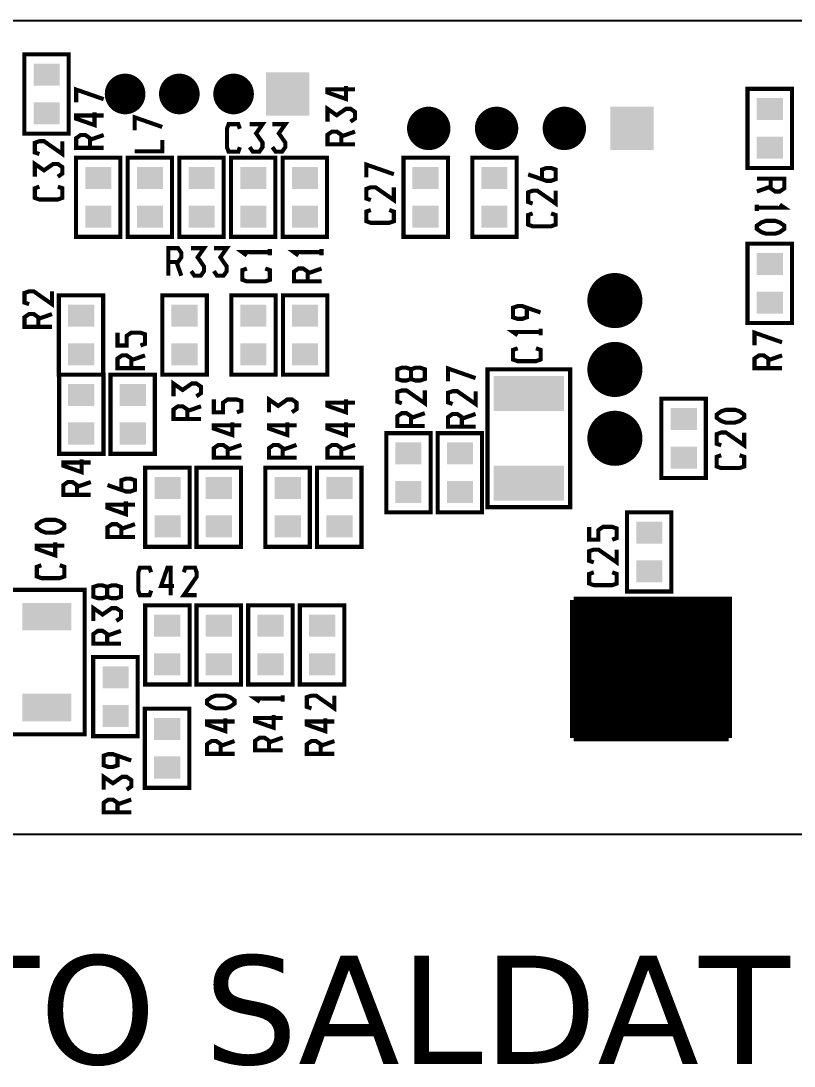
# Model space of a CAD drawing. Extents: x -18 to 89, y -48 to 32.
# Drawn here: x 23.97 to 52.49, y -48.16 to -9.61 of the extents above; entities that cross this region are included whole.
import ezdxf

# ---------------------------------------------------------------- set-up
doc = ezdxf.new("R2010")
doc.units = 0
doc.header["$MEASUREMENT"] = 0
doc.layers.get('0').update_dxf_attribs({"linetype": 'CONTINUOUS'})
for name, color, linetype in [('22-315-0_DRD', 7, 'CONTINUOUS'), ('22-315-0_SMB', 9, 'CONTINUOUS'), ('22-315-0_SSB', 1, 'CONTINUOUS')]:
    doc.layers.add(name, color=color, linetype=linetype)
doc.styles.get("Standard").update_dxf_attribs({"font": 'verdana.ttf', "height": 4})

# ---------------------------------------------------------------- blocks, each defined once
blk = doc.blocks.new('RECTANGLE_8')
blk.add_solid([(0.4826, 0.4064), (0.4826, -0.4064), (-0.4826, 0.4064), (-0.4826, -0.4064)])
blk = doc.blocks.new('ROUND_19')
at = {"const_width": 0.7493}
blk.add_lwpolyline([(-0.37465, 0, 1), (0.37465, 0, 1)], format="xyb", close=True, dxfattribs=at)
blk = doc.blocks.new('SQUARE_20')
blk.add_solid([(0.8001, 0.8001), (0.8001, -0.8001), (-0.8001, 0.8001), (-0.8001, -0.8001)])
blk = doc.blocks.new('ROUND_26')
at = {"const_width": 0.8001}
blk.add_lwpolyline([(-0.40005, 0, 1), (0.40005, 0, 1)], format="xyb", close=True, dxfattribs=at)
blk = doc.blocks.new('RECTANGLE_33')
blk.add_solid([(0.9017, 0.508), (0.9017, -0.508), (-0.9017, 0.508), (-0.9017, -0.508)])
blk = doc.blocks.new('ROUND_43')
at = {"const_width": 1.016}
blk.add_lwpolyline([(-0.508, 0, 1), (0.508, 0, 1)], format="xyb", close=True, dxfattribs=at)
blk = doc.blocks.new('RECTANGLE_64')
blk.add_solid([(1.30048, 0.6477), (1.30048, -0.6477), (-1.30048, 0.6477), (-1.30048, -0.6477)])

msp = doc.modelspace()

# ---------------------------------------------------------------- linework, layer by layer
at = {"layer": '22-315-0_DRD'}
for p, q in [((89.076, -9.612), (-17.924, -9.612)), ((-17.924, -39.611), (82.076, -39.611))]:
    msp.add_line(p, q, dxfattribs=at)
at = {"layer": '22-315-0_SMB', "const_width": 0.254}
for points in [[(44.357, -30.975), (44.357, -36.055)], [(44.357, -30.975), (50.072, -30.975), (50.072, -36.055)], [(44.357, -31.153), (50.072, -31.153)], [(44.484, -30.975), (44.484, -36.055)], [(44.713, -30.975), (44.713, -36.055)], [(44.941, -30.975), (44.941, -36.055)], [(45.17, -30.975), (45.17, -36.055)], [(45.399, -30.975), (45.399, -36.055)], [(45.627, -30.975), (45.627, -36.055)], [(45.856, -30.975), (45.856, -36.055)], [(46.084, -30.975), (46.084, -36.055)], [(46.313, -30.975), (46.313, -36.055)], [(46.542, -30.975), (46.542, -36.055)], [(46.77, -30.975), (46.77, -36.055)], [(46.999, -30.975), (46.999, -36.055)], [(47.227, -30.975), (47.227, -36.055)], [(47.456, -30.975), (47.456, -36.055)], [(47.685, -30.975), (47.685, -36.055)], [(47.913, -30.975), (47.913, -36.055)], [(48.142, -30.975), (48.142, -36.055)], [(48.37, -30.975), (48.37, -36.055)], [(48.599, -30.975), (48.599, -36.055)], [(48.828, -30.975), (48.828, -36.055)], [(49.056, -30.975), (49.056, -36.055)], [(49.285, -30.975), (49.285, -36.055)], [(49.513, -30.975), (49.513, -36.055)], [(49.742, -30.975), (49.742, -36.055)], [(49.971, -30.975), (49.971, -36.055)], [(44.357, -31.382), (50.072, -31.382)], [(44.357, -31.61), (50.072, -31.61)], [(44.357, -31.839), (50.072, -31.839)], [(44.357, -32.068), (50.072, -32.068)], [(44.357, -32.296), (50.072, -32.296)], [(44.357, -32.525), (50.072, -32.525)], [(44.357, -32.753), (50.072, -32.753)], [(44.357, -32.982), (50.072, -32.982)], [(44.357, -33.211), (50.072, -33.211)], [(44.357, -33.439), (50.072, -33.439)], [(44.357, -33.668), (50.072, -33.668)], [(44.357, -33.896), (50.072, -33.896)], [(44.357, -34.125), (50.072, -34.125)], [(44.357, -34.354), (50.072, -34.354)], [(44.357, -34.582), (50.072, -34.582)], [(44.357, -34.811), (50.072, -34.811)], [(44.357, -35.039), (50.072, -35.039)], [(44.357, -35.268), (50.072, -35.268)], [(44.357, -35.497), (50.072, -35.497)], [(44.357, -35.725), (50.072, -35.725)], [(44.357, -35.954), (50.072, -35.954)], [(44.357, -36.055), (50.072, -36.055)]]:
    msp.add_lwpolyline(points, dxfattribs=at)
at = {"layer": '22-315-0_SSB', "const_width": 0.152}
for points in [[(24.101, -10.846), (24.101, -13.767), (25.739, -13.767), (25.739, -10.846), (24.101, -10.846)], [(35.96, -12.017), (35.96, -12.489), (35.282, -12.253), (35.282, -12.134), (36.298, -12.134)], [(27.027, -12.499), (26.011, -12.144), (26.011, -12.616)], [(50.771, -12.116), (50.771, -15.037), (52.409, -15.037), (52.409, -12.116), (50.771, -12.116)], [(36.13, -13.328), (36.298, -13.211), (36.298, -12.972), (36.13, -12.855), (35.96, -12.855), (35.622, -13.091), (35.282, -12.855), (35.282, -13.328)], [(26.689, -12.982), (26.689, -13.455), (26.011, -13.218), (26.011, -13.099), (27.027, -13.099)], [(29.186, -13.523), (28.17, -13.168), (28.17, -13.642)], [(32.048, -14.267), (31.99, -14.438), (31.634, -14.438), (31.573, -14.267), (31.573, -13.592), (31.634, -13.422), (31.99, -13.422), (32.048, -13.592)], [(32.411, -14.267), (32.531, -14.438), (32.767, -14.438), (32.886, -14.267), (32.886, -14.1), (32.65, -13.759), (32.886, -13.422), (32.411, -13.422)], [(33.25, -14.267), (33.369, -14.438), (33.605, -14.438), (33.725, -14.267), (33.725, -14.1), (33.488, -13.759), (33.725, -13.422), (33.25, -13.422)], [(26.519, -14.293), (26.519, -13.937), (26.351, -13.82), (26.181, -13.82), (26.011, -13.937), (26.011, -14.293), (27.027, -14.293)], [(26.519, -13.998), (27.027, -13.82)], [(35.79, -14.166), (35.79, -13.81), (35.622, -13.693), (35.452, -13.693), (35.282, -13.81), (35.282, -14.166), (36.298, -14.166)], [(35.79, -13.871), (36.298, -13.693)], [(25.503, -14.049), (25.503, -14.521), (24.827, -14.049), (24.657, -14.049), (24.487, -14.107), (24.487, -14.463), (24.657, -14.521)], [(29.186, -14.006), (29.186, -14.42), (28.17, -14.42)], [(26.006, -14.656), (26.006, -17.577), (27.644, -17.577), (27.644, -14.656), (26.006, -14.656)], [(27.911, -14.656), (27.911, -17.577), (29.549, -17.577), (29.549, -14.656), (27.911, -14.656)], [(29.816, -14.656), (29.816, -17.577), (31.454, -17.577), (31.454, -14.656), (29.816, -14.656)], [(31.721, -14.656), (31.721, -17.577), (33.359, -17.577), (33.359, -14.656), (31.721, -14.656)], [(33.626, -14.656), (33.626, -17.577), (35.264, -17.577), (35.264, -14.656), (33.626, -14.656)], [(39.722, -17.577), (39.722, -14.656), (38.083, -14.656), (38.083, -17.577), (39.722, -17.577)], [(42.262, -17.577), (42.262, -14.656), (40.623, -14.656), (40.623, -17.577), (42.262, -17.577)], [(25.335, -15.36), (25.503, -15.243), (25.503, -15.004), (25.335, -14.887), (25.165, -14.887), (24.827, -15.123), (24.487, -14.887), (24.487, -15.36)], [(37.728, -15.266), (36.712, -14.91), (36.712, -15.382)], [(43.189, -15.451), (43.189, -15.095), (43.356, -15.037), (43.527, -15.037), (43.697, -15.095), (43.697, -15.451), (43.527, -15.509), (43.356, -15.509), (42.681, -15.273)], [(51.624, -15.428), (51.624, -15.784), (51.792, -15.903), (51.962, -15.903), (52.132, -15.784), (52.132, -15.428), (51.116, -15.428)], [(25.335, -15.725), (25.503, -15.784), (25.503, -16.139), (25.335, -16.198), (24.657, -16.198), (24.487, -16.139), (24.487, -15.784), (24.657, -15.725)], [(37.728, -15.748), (37.728, -16.221), (37.05, -15.748), (36.879, -15.748), (36.712, -15.807), (36.712, -16.162), (36.879, -16.221)], [(43.697, -15.875), (43.697, -16.348), (43.019, -15.875), (42.848, -15.875), (42.681, -15.934), (42.681, -16.289), (42.848, -16.348)], [(51.624, -15.725), (51.116, -15.903)], [(37.558, -16.586), (37.728, -16.645), (37.728, -17), (37.558, -17.059), (36.879, -17.059), (36.712, -17), (36.712, -16.645), (36.879, -16.586)], [(51.116, -16.622), (51.116, -16.386)], [(51.116, -16.503), (52.132, -16.503), (51.962, -16.386)], [(43.527, -16.713), (43.697, -16.772), (43.697, -17.127), (43.527, -17.186), (42.848, -17.186), (42.681, -17.127), (42.681, -16.772), (42.848, -16.713)], [(51.116, -17.163), (51.284, -17.046), (51.454, -16.985), (51.792, -16.985), (51.962, -17.046), (52.132, -17.163), (52.132, -17.282), (51.962, -17.402), (51.792, -17.46), (51.454, -17.46), (51.284, -17.402), (51.116, -17.282), (51.116, -17.163)], [(29.414, -18.502), (29.77, -18.502), (29.889, -18.331), (29.889, -18.164), (29.77, -17.994), (29.414, -17.994), (29.414, -19.01)], [(30.252, -18.839), (30.372, -19.01), (30.608, -19.01), (30.727, -18.839), (30.727, -18.672), (30.491, -18.331), (30.727, -17.994), (30.252, -17.994)], [(31.091, -18.839), (31.21, -19.01), (31.446, -19.01), (31.566, -18.839), (31.566, -18.672), (31.329, -18.331), (31.566, -17.994), (31.091, -17.994)], [(33.156, -18.143), (32.14, -18.143), (32.307, -18.263)], [(33.156, -18.024), (33.156, -18.263)], [(35.061, -18.143), (34.045, -18.143), (34.212, -18.263)], [(35.061, -18.024), (35.061, -18.263)], [(50.771, -17.831), (50.771, -20.752), (52.409, -20.752), (52.409, -17.831), (50.771, -17.831)], [(29.711, -18.502), (29.889, -19.01)], [(32.986, -18.745), (33.156, -18.804), (33.156, -19.159), (32.986, -19.218), (32.307, -19.218), (32.14, -19.159), (32.14, -18.804), (32.307, -18.745)], [(34.553, -19.218), (34.553, -18.862), (34.383, -18.745), (34.212, -18.745), (34.045, -18.862), (34.045, -19.218), (35.061, -19.218)], [(34.553, -18.923), (35.061, -18.745)], [(25.122, -19.586), (25.122, -20.059), (24.446, -19.586), (24.276, -19.586), (24.106, -19.645), (24.106, -20), (24.276, -20.059)], [(25.371, -19.736), (25.371, -22.657), (27.009, -22.657), (27.009, -19.736), (25.371, -19.736)], [(30.832, -22.657), (30.832, -19.736), (29.193, -19.736), (29.193, -22.657), (30.832, -22.657)], [(33.372, -22.657), (33.372, -19.736), (31.733, -19.736), (31.733, -22.657), (33.372, -22.657)], [(35.277, -22.657), (35.277, -19.736), (33.638, -19.736), (33.638, -22.657), (35.277, -22.657)], [(24.614, -20.897), (24.614, -20.541), (24.446, -20.424), (24.276, -20.424), (24.106, -20.541), (24.106, -20.897), (25.122, -20.897)], [(24.614, -20.602), (25.122, -20.424)], [(42.632, -20.188), (42.632, -20.544), (42.462, -20.602), (42.295, -20.602), (42.124, -20.544), (42.124, -20.188), (42.295, -20.13), (42.462, -20.13), (43.14, -20.366)], [(28.383, -21.583), (28.551, -21.524), (28.551, -21.169), (28.383, -21.11), (28.043, -21.11), (27.875, -21.227), (27.875, -21.583), (27.535, -21.583), (27.535, -21.11)], [(43.14, -21.085), (42.124, -21.085), (42.295, -21.204)], [(43.14, -20.968), (43.14, -21.204)], [(52.046, -21.466), (51.03, -21.11), (51.03, -21.583)], [(28.043, -22.421), (28.043, -22.065), (27.875, -21.948), (27.705, -21.948), (27.535, -22.065), (27.535, -22.421), (28.551, -22.421)], [(28.043, -22.126), (28.551, -21.948)], [(42.97, -21.687), (43.14, -21.745), (43.14, -22.101), (42.97, -22.162), (42.295, -22.162), (42.124, -22.101), (42.124, -21.745), (42.295, -21.687)], [(51.538, -22.421), (51.538, -22.065), (51.37, -21.948), (51.2, -21.948), (51.03, -22.065), (51.03, -22.421), (52.046, -22.421)], [(51.538, -22.126), (52.046, -21.948)], [(38.363, -22.461), (38.193, -22.403), (38.022, -22.403), (37.855, -22.461), (37.855, -22.817), (38.022, -22.875), (38.193, -22.875), (38.363, -22.817), (38.363, -22.461), (38.53, -22.403), (38.701, -22.403), (38.871, -22.461), (38.871, -22.817), (38.701, -22.875), (38.53, -22.875), (38.363, -22.817)], [(40.743, -22.786), (39.727, -22.431), (39.727, -22.903)], [(27.022, -25.578), (27.022, -22.657), (25.383, -22.657), (25.383, -25.578), (27.022, -25.578)], [(27.276, -22.657), (27.276, -25.578), (28.914, -25.578), (28.914, -22.657), (27.276, -22.657)], [(43.849, -22.466), (41.182, -22.466), (41.182, -27.546), (44.23, -27.546), (44.23, -22.466), (43.849, -22.466)], [(30.446, -23.46), (30.616, -23.343), (30.616, -23.104), (30.446, -22.987), (30.275, -22.987), (29.938, -23.223), (29.6, -22.987), (29.6, -23.46)], [(31.939, -24.046), (32.107, -23.988), (32.107, -23.632), (31.939, -23.574), (31.599, -23.574), (31.431, -23.691), (31.431, -24.046), (31.091, -24.046), (31.091, -23.574)], [(33.971, -24.046), (34.139, -23.929), (34.139, -23.691), (33.971, -23.574), (33.801, -23.574), (33.463, -23.81), (33.123, -23.574), (33.123, -24.046)], [(35.96, -23.574), (35.96, -24.046), (35.282, -23.81), (35.282, -23.691), (36.298, -23.691)], [(38.871, -23.241), (38.871, -23.714), (38.193, -23.241), (38.022, -23.241), (37.855, -23.3), (37.855, -23.655), (38.022, -23.714)], [(40.743, -23.269), (40.743, -23.742), (40.067, -23.269), (39.897, -23.269), (39.727, -23.328), (39.727, -23.683), (39.897, -23.742)], [(47.596, -23.546), (47.596, -26.467), (49.234, -26.467), (49.234, -23.546), (47.596, -23.546)], [(30.108, -24.298), (30.108, -23.942), (29.938, -23.825), (29.767, -23.825), (29.6, -23.942), (29.6, -24.298), (30.616, -24.298)], [(30.108, -24.003), (30.616, -23.825)], [(50.649, -24.25), (50.481, -24.369), (50.311, -24.427), (49.973, -24.427), (49.803, -24.369), (49.633, -24.25), (49.633, -24.133), (49.803, -24.013), (49.973, -23.955), (50.311, -23.955), (50.481, -24.013), (50.649, -24.133), (50.649, -24.25)], [(38.363, -24.552), (38.363, -24.196), (38.193, -24.079), (38.022, -24.079), (37.855, -24.196), (37.855, -24.552), (38.871, -24.552)], [(38.363, -24.257), (38.871, -24.079)], [(40.235, -24.58), (40.235, -24.224), (40.067, -24.107), (39.897, -24.107), (39.727, -24.224), (39.727, -24.58), (40.743, -24.58)], [(40.235, -24.285), (40.743, -24.107)], [(31.769, -24.412), (31.769, -24.885), (31.091, -24.648), (31.091, -24.529), (32.107, -24.529)], [(33.801, -24.412), (33.801, -24.885), (33.123, -24.648), (33.123, -24.529), (34.139, -24.529)], [(35.96, -24.412), (35.96, -24.885), (35.282, -24.648), (35.282, -24.529), (36.298, -24.529)], [(39.087, -27.737), (39.087, -24.816), (37.448, -24.816), (37.448, -27.737), (39.087, -27.737)], [(39.341, -24.816), (39.341, -27.737), (40.979, -27.737), (40.979, -24.816), (39.341, -24.816)], [(50.649, -24.793), (50.649, -25.266), (49.973, -24.793), (49.803, -24.793), (49.633, -24.852), (49.633, -25.207), (49.803, -25.266)], [(31.599, -25.723), (31.599, -25.367), (31.431, -25.25), (31.261, -25.25), (31.091, -25.367), (31.091, -25.723), (32.107, -25.723)], [(31.599, -25.428), (32.107, -25.25)], [(33.631, -25.723), (33.631, -25.367), (33.463, -25.25), (33.293, -25.25), (33.123, -25.367), (33.123, -25.723), (34.139, -25.723)], [(33.631, -25.428), (34.139, -25.25)], [(35.79, -25.723), (35.79, -25.367), (35.622, -25.25), (35.452, -25.25), (35.282, -25.367), (35.282, -25.723), (36.298, -25.723)], [(35.79, -25.428), (36.298, -25.25)], [(26.211, -25.781), (26.211, -26.254), (25.536, -26.017), (25.536, -25.898), (26.552, -25.898)], [(50.481, -25.631), (50.649, -25.69), (50.649, -26.045), (50.481, -26.104), (49.803, -26.104), (49.633, -26.045), (49.633, -25.69), (49.803, -25.631)], [(28.558, -26.086), (28.558, -29.007), (30.197, -29.007), (30.197, -26.086), (28.558, -26.086)], [(30.451, -26.086), (30.451, -29.007), (32.089, -29.007), (32.089, -26.086), (30.451, -26.086)], [(32.991, -26.086), (32.991, -29.007), (34.629, -29.007), (34.629, -26.086), (32.991, -26.086)], [(34.896, -26.086), (34.896, -29.007), (36.534, -29.007), (36.534, -26.086), (34.896, -26.086)], [(26.044, -27.092), (26.044, -26.736), (25.874, -26.619), (25.703, -26.619), (25.536, -26.736), (25.536, -27.092), (26.552, -27.092)], [(26.044, -26.797), (26.552, -26.619)], [(27.674, -26.909), (27.674, -26.553), (27.845, -26.495), (28.015, -26.495), (28.182, -26.553), (28.182, -26.909), (28.015, -26.967), (27.845, -26.967), (27.166, -26.731)], [(27.845, -27.333), (27.845, -27.806), (27.166, -27.569), (27.166, -27.45), (28.182, -27.45)], [(46.326, -27.737), (46.326, -30.658), (47.964, -30.658), (47.964, -27.737), (46.326, -27.737)], [(25.576, -28.308), (25.406, -28.425), (25.236, -28.486), (24.898, -28.486), (24.728, -28.425), (24.56, -28.308), (24.56, -28.189), (24.728, -28.07), (24.898, -28.011), (25.236, -28.011), (25.406, -28.07), (25.576, -28.189), (25.576, -28.308)], [(27.674, -28.644), (27.674, -28.288), (27.507, -28.171), (27.337, -28.171), (27.166, -28.288), (27.166, -28.644), (28.182, -28.644)], [(27.674, -28.349), (28.182, -28.171)], [(45.782, -28.745), (45.95, -28.687), (45.95, -28.331), (45.782, -28.273), (45.442, -28.273), (45.274, -28.39), (45.274, -28.745), (44.934, -28.745), (44.934, -28.273)], [(25.236, -28.849), (25.236, -29.324), (24.56, -29.086), (24.56, -28.969), (25.576, -28.969)], [(45.95, -29.111), (45.95, -29.584), (45.274, -29.111), (45.104, -29.111), (44.934, -29.17), (44.934, -29.525), (45.104, -29.584)], [(25.406, -29.688), (25.576, -29.746), (25.576, -30.102), (25.406, -30.163), (24.728, -30.163), (24.56, -30.102), (24.56, -29.746), (24.728, -29.688)], [(28.777, -30.622), (28.718, -30.793), (28.363, -30.793), (28.304, -30.622), (28.304, -29.947), (28.363, -29.777), (28.718, -29.777), (28.777, -29.947)], [(29.615, -30.455), (29.143, -30.455), (29.379, -29.777), (29.498, -29.777), (29.498, -30.793)], [(30.453, -30.793), (29.981, -30.793), (30.453, -30.114), (30.453, -29.947), (30.395, -29.777), (30.039, -29.777), (29.981, -29.947)], [(45.782, -29.949), (45.95, -30.008), (45.95, -30.363), (45.782, -30.422), (45.104, -30.422), (44.934, -30.363), (44.934, -30.008), (45.104, -29.949)], [(27.154, -30.49), (26.986, -30.432), (26.816, -30.432), (26.646, -30.49), (26.646, -30.846), (26.816, -30.904), (26.986, -30.904), (27.154, -30.846), (27.154, -30.49), (27.324, -30.432), (27.494, -30.432), (27.662, -30.49), (27.662, -30.846), (27.494, -30.904), (27.324, -30.904), (27.154, -30.846)], [(23.529, -30.594), (26.323, -30.594), (26.323, -35.928), (23.529, -35.928), (23.529, -30.594)], [(27.494, -31.743), (27.662, -31.626), (27.662, -31.387), (27.494, -31.27), (27.324, -31.27), (26.986, -31.506), (26.646, -31.27), (26.646, -31.743)], [(30.197, -34.087), (30.197, -31.166), (28.558, -31.166), (28.558, -34.087), (30.197, -34.087)], [(30.451, -31.166), (30.451, -34.087), (32.089, -34.087), (32.089, -31.166), (30.451, -31.166)], [(32.356, -31.166), (32.356, -34.087), (33.994, -34.087), (33.994, -31.166), (32.356, -31.166)], [(34.261, -31.166), (34.261, -34.087), (35.899, -34.087), (35.899, -31.166), (34.261, -31.166)], [(27.154, -32.581), (27.154, -32.225), (26.986, -32.108), (26.816, -32.108), (26.646, -32.225), (26.646, -32.581), (27.662, -32.581)], [(27.154, -32.286), (27.662, -32.108)], [(26.641, -33.071), (26.641, -35.992), (28.279, -35.992), (28.279, -33.071), (26.641, -33.071)], [(31.853, -34.791), (31.685, -34.91), (31.515, -34.968), (31.177, -34.968), (31.007, -34.91), (30.837, -34.791), (30.837, -34.674), (31.007, -34.554), (31.177, -34.496), (31.515, -34.496), (31.685, -34.554), (31.853, -34.674), (31.853, -34.791)], [(33.631, -34.605), (32.615, -34.605), (32.785, -34.724)], [(33.631, -34.486), (33.631, -34.724)], [(35.536, -34.496), (35.536, -34.968), (34.86, -34.496), (34.69, -34.496), (34.52, -34.554), (34.52, -34.91), (34.69, -34.968)], [(28.546, -34.976), (28.546, -37.897), (30.184, -37.897), (30.184, -34.976), (28.546, -34.976)], [(31.515, -35.334), (31.515, -35.807), (30.837, -35.57), (30.837, -35.451), (31.853, -35.451)], [(33.293, -35.207), (33.293, -35.68), (32.615, -35.443), (32.615, -35.324), (33.631, -35.324)], [(35.198, -35.334), (35.198, -35.807), (34.52, -35.57), (34.52, -35.451), (35.536, -35.451)], [(31.345, -36.645), (31.345, -36.289), (31.177, -36.172), (31.007, -36.172), (30.837, -36.289), (30.837, -36.645), (31.853, -36.645)], [(31.345, -36.35), (31.853, -36.172)], [(33.123, -36.518), (33.123, -36.162), (32.955, -36.045), (32.785, -36.045), (32.615, -36.162), (32.615, -36.518), (33.631, -36.518)], [(33.123, -36.223), (33.631, -36.045)], [(35.028, -36.645), (35.028, -36.289), (34.86, -36.172), (34.69, -36.172), (34.52, -36.289), (34.52, -36.645), (35.536, -36.645)], [(35.028, -36.35), (35.536, -36.172)], [(27.535, -36.713), (27.535, -37.069), (27.367, -37.127), (27.197, -37.127), (27.027, -37.069), (27.027, -36.713), (27.197, -36.655), (27.367, -36.655), (28.043, -36.891)], [(27.875, -37.966), (28.043, -37.849), (28.043, -37.61), (27.875, -37.493), (27.705, -37.493), (27.367, -37.729), (27.027, -37.493), (27.027, -37.966)], [(27.535, -38.804), (27.535, -38.448), (27.367, -38.331), (27.197, -38.331), (27.027, -38.448), (27.027, -38.804), (28.043, -38.804)], [(27.535, -38.509), (28.043, -38.331)]]:
    msp.add_lwpolyline(points, dxfattribs=at)

# ---------------------------------------------------------------- block references
at = {"layer": '22-315-0_SMB', "xscale": -1}
for name, p in [('RECTANGLE_8', (24.926, -11.595)), ('ROUND_19', (27.817, -12.306)), ('ROUND_19', (29.816, -12.306)), ('ROUND_19', (31.817, -12.306)), ('SQUARE_20', (33.816, -12.306)), ('RECTANGLE_8', (24.926, -13.018)), ('RECTANGLE_8', (51.596, -12.865)), ('ROUND_26', (39.015, -13.576)), ('ROUND_26', (41.517, -13.576)), ('ROUND_26', (44.017, -13.576)), ('SQUARE_20', (46.516, -13.576)), ('RECTANGLE_8', (51.596, -14.288)), ('RECTANGLE_8', (26.831, -15.405)), ('RECTANGLE_8', (28.736, -15.405)), ('RECTANGLE_8', (30.641, -15.405)), ('RECTANGLE_8', (32.546, -15.405)), ('RECTANGLE_8', (34.451, -15.405)), ('RECTANGLE_8', (38.896, -15.405)), ('RECTANGLE_8', (41.436, -15.405)), ('RECTANGLE_8', (26.831, -16.828)), ('RECTANGLE_8', (28.736, -16.828)), ('RECTANGLE_8', (30.641, -16.828)), ('RECTANGLE_8', (32.546, -16.828)), ('RECTANGLE_8', (34.451, -16.828)), ('RECTANGLE_8', (38.896, -16.828)), ('RECTANGLE_8', (41.436, -16.828)), ('RECTANGLE_8', (51.596, -18.58)), ('ROUND_43', (45.881, -19.926)), ('RECTANGLE_8', (51.596, -20.003)), ('RECTANGLE_8', (26.196, -20.485)), ('RECTANGLE_8', (30.006, -20.485)), ('RECTANGLE_8', (32.546, -20.485)), ('RECTANGLE_8', (34.451, -20.485)), ('RECTANGLE_8', (26.196, -21.908)), ('RECTANGLE_8', (30.006, -21.908)), ('RECTANGLE_8', (32.546, -21.908)), ('RECTANGLE_8', (34.451, -21.908)), ('ROUND_43', (45.881, -22.466)), ('RECTANGLE_64', (42.706, -23.355)), ('RECTANGLE_8', (26.196, -23.406)), ('RECTANGLE_8', (28.101, -23.406)), ('RECTANGLE_8', (48.421, -24.295)), ('ROUND_43', (45.881, -25.006)), ('RECTANGLE_8', (26.196, -24.829)), ('RECTANGLE_8', (28.101, -24.829)), ('RECTANGLE_8', (38.261, -25.565)), ('RECTANGLE_8', (40.166, -25.565)), ('RECTANGLE_8', (48.421, -25.718)), ('RECTANGLE_64', (42.706, -26.657)), ('RECTANGLE_8', (29.384, -26.835)), ('RECTANGLE_8', (31.276, -26.835)), ('RECTANGLE_8', (33.816, -26.835)), ('RECTANGLE_8', (35.721, -26.835)), ('RECTANGLE_8', (38.261, -26.988)), ('RECTANGLE_8', (40.166, -26.988)), ('RECTANGLE_8', (29.384, -28.258)), ('RECTANGLE_8', (31.276, -28.258)), ('RECTANGLE_8', (33.816, -28.258)), ('RECTANGLE_8', (35.721, -28.258)), ('RECTANGLE_8', (47.151, -28.486)), ('RECTANGLE_8', (47.151, -29.909)), ('RECTANGLE_33', (24.926, -31.585)), ('RECTANGLE_8', (29.371, -31.915)), ('RECTANGLE_8', (31.276, -31.915)), ('RECTANGLE_8', (33.181, -31.915)), ('RECTANGLE_8', (35.086, -31.915)), ('RECTANGLE_8', (29.371, -33.338)), ('RECTANGLE_8', (31.276, -33.338)), ('RECTANGLE_8', (33.181, -33.338)), ('RECTANGLE_8', (35.086, -33.338)), ('RECTANGLE_8', (27.466, -33.82)), ('RECTANGLE_33', (24.926, -34.938)), ('RECTANGLE_8', (27.466, -35.243)), ('RECTANGLE_8', (29.371, -35.725)), ('RECTANGLE_8', (29.371, -37.148))]:
    msp.add_blockref(name, p, dxfattribs=at)

# ---------------------------------------------------------------- texts
at = {"linetype": 'Continuous'}
msp.add_text('LATO SALDATURA', height=4, dxfattribs=at).set_placement((14.489, -48.083))

doc.saveas('drawing.dxf')
